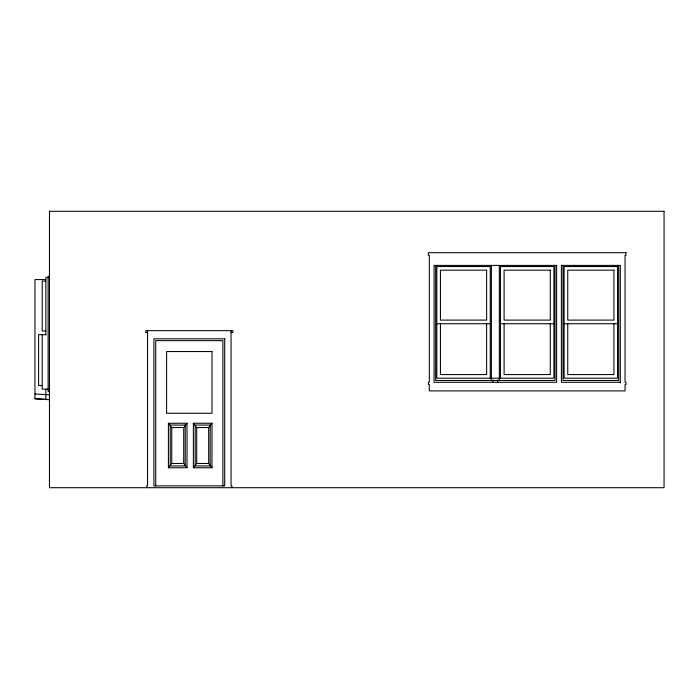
<?xml version="1.0" encoding="UTF-8"?>
<svg xmlns="http://www.w3.org/2000/svg" width="699" height="699" viewBox="0 0 699 699"><rect width="100%" height="100%" fill="white"/><g stroke="black" fill="none" stroke-linecap="round" stroke-linejoin="round"><path stroke-width="1.05" d="M49.472 393.878L49.472 276.315L48.109 276.315L48.109 391.379L49.472 391.379M187.026 467.736L183.715 463.472L183.715 427.526L187.026 423.262L168.415 423.262L168.415 467.736L187.026 467.736L187.026 423.262M168.415 423.262L171.736 427.526L171.736 463.472L168.415 467.736M211.989 467.736L208.678 463.472L208.678 427.526L211.989 423.262L193.387 423.262L193.387 467.736L211.989 467.736L211.989 423.262M193.387 423.262L196.699 427.526L196.699 463.472L193.387 467.736M48.109 277.451L45.846 277.451L45.846 335.048M45.846 279.583L34.95 279.583L34.95 398.814L49.472 399.723M45.846 281.085L42.211 281.085L42.211 331.011L45.846 331.011M436.805 323.724L490.252 323.724M500.467 323.724L553.914 323.724M564.119 323.724L617.567 323.724M147.541 332.479L145.724 332.479L145.724 330.662L232.872 330.662L232.872 332.479L231.054 332.479M45.846 334.646L38.585 334.646L38.585 385.481L42.211 385.481M620.293 382.283L561.402 382.283L561.402 265.402L620.293 265.402L620.293 382.965M48.109 389.116L42.211 389.116L42.211 334.646M49.472 394.865L34.95 393.965M34.95 398.648L49.472 399.557M171.736 427.526L183.715 427.526M196.699 427.526L208.678 427.526M171.736 463.472L183.715 463.472M196.699 463.472L208.678 463.472M618.702 265.402L618.702 380.466L562.992 380.466L562.992 265.402M613.94 323.724L613.94 374.568L567.754 374.568L567.754 323.724M555.041 265.402L555.041 380.466L435.669 380.466L435.669 265.402M550.279 323.724L550.279 374.568L504.093 374.568L504.093 323.724M500.467 378.194L500.467 266.537L553.914 266.537L553.914 378.194L436.805 378.194L436.805 266.537L490.252 266.537L490.252 378.194M499.331 265.402L499.331 380.466M497.74 380.116L497.74 382.283M492.978 380.116L492.978 382.283M491.388 265.402L491.388 380.466M486.618 323.724L486.618 374.568L440.44 374.568L440.44 323.724M231.963 487.71L231.963 485.892L231.054 485.892L231.054 330.662M222.885 485.892L222.885 340.649L155.711 340.649L155.711 485.892M147.541 330.662L147.541 485.892L146.633 485.892L146.633 487.71M45.846 389.43L45.846 399.557M664.05 211.29L49.472 211.29L49.472 487.71L664.05 487.71L664.05 211.29M625.963 252.697L428.408 252.697L428.408 255.415L429.317 255.415L429.317 382.283L428.408 382.283L428.408 384.555L429.317 384.555L429.317 390.907L625.055 390.907L625.055 384.555L625.963 384.555L625.963 382.283L625.055 382.283L625.055 255.415L625.963 255.415L625.963 252.697M556.631 265.402L434.079 265.402L434.079 382.283L556.631 382.283L556.631 265.402M617.567 266.537L564.119 266.537L564.119 378.194L617.567 378.194L617.567 266.537M486.618 270.172L440.44 270.172L440.44 320.098L486.618 320.098L486.618 270.172M550.279 270.172L504.093 270.172L504.093 320.098L550.279 320.098L550.279 270.172M613.94 270.172L567.754 270.172L567.754 320.098L613.94 320.098L613.94 270.172M224.702 338.832L153.894 338.832L153.894 485.892L224.702 485.892L224.702 338.832M211.989 351.545L166.607 351.545L166.607 413.275L211.989 413.275L211.989 351.545M185.209 425.071L170.233 425.071L170.233 465.927L185.209 465.927L185.209 425.071M210.181 425.071L195.196 425.071L195.196 465.927L210.181 465.927L210.181 425.071"/></g></svg>
